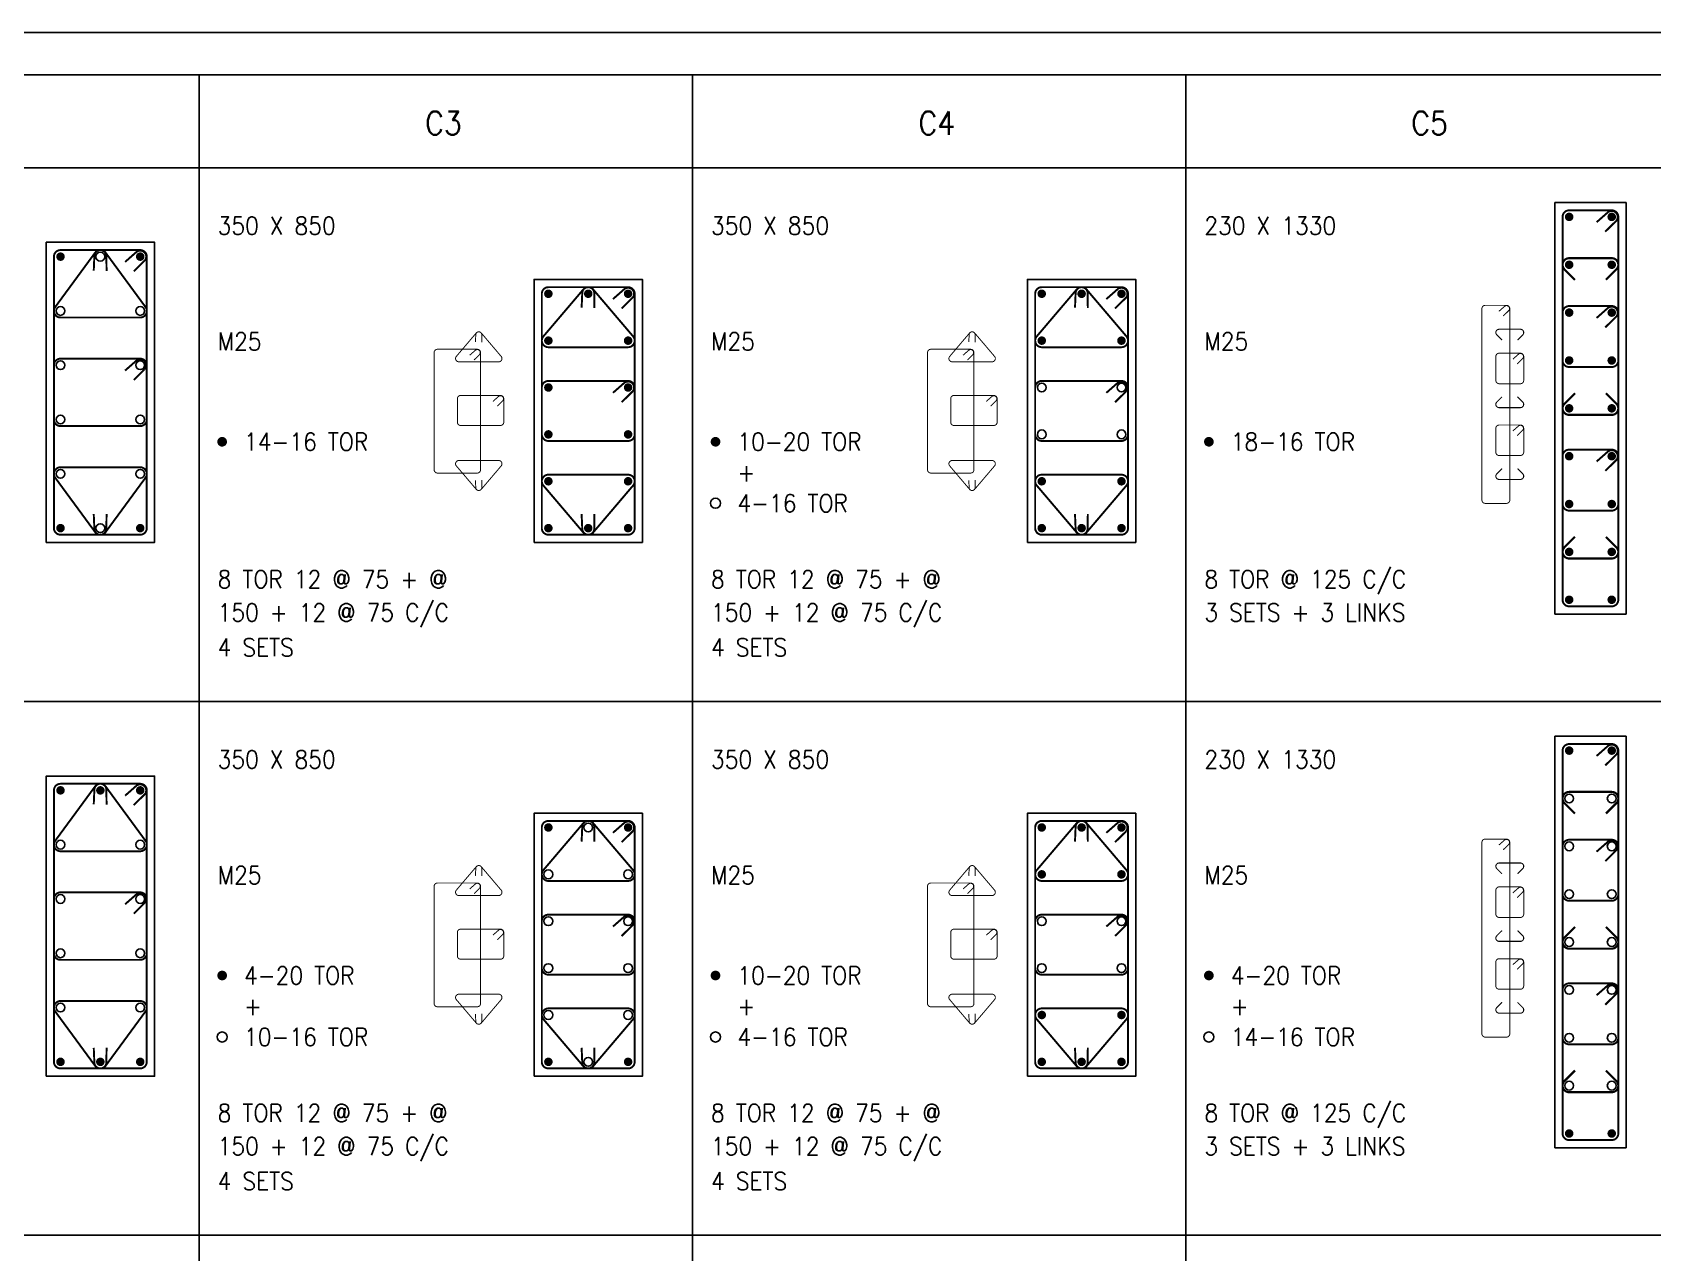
# Model space of a CAD drawing. Extents: x -200722 to 834823, y -494970 to 88783.
# Drawn here: x 244423 to 265358, y -55385 to -39610 of the extents above; entities that cross this region are included whole.
import ezdxf
from ezdxf.enums import TextEntityAlignment as Align

# ---------------------------------------------------------------- set-up
doc = ezdxf.new("R2010")
doc.units = 0
doc.header["$LTSCALE"] = 100
doc.header["$MEASUREMENT"] = 0
doc.layers.get('0').update_dxf_attribs({"linetype": 'CONTINUOUS'})
for name, color, linetype in [('5', 4, 'CONTINUOUS'), ('COL. SHED. STEEL.', 6, 'CONTINUOUS'), ('column', 240, 'CONTINUOUS'), ('STEEL', 6, 'CONTINUOUS'), ('TEXT', 2, 'CONTINUOUS')]:
    doc.layers.add(name, color=color, linetype=linetype)
doc.layers.add('9_PRINT BOUNDARY_NON PRINT', color=32, linetype='CONTINUOUS', plot=False)
doc.layers.add('9_TITLE TEXT', color=7, linetype='CONTINUOUS', lineweight=20)
doc.styles.add('ROMANS', font='romans.shx')

msp = doc.modelspace()

# ---------------------------------------------------------------- linework, layer by layer
at = {"color": 18, "true_color": 0x000000}
msp.add_lwpolyline([(223222.7, -104400.4), (314632.7, -104400.4), (314632.7, -40160.4), (223222.7, -40160.4)], close=True, dxfattribs=at)
at = {"layer": '5', "color": 7, "lineweight": -2}
for p, q in [((246576.2, -104400.4), (246576.2, -40160.4)), ((252951, -104400.4), (252951, -40160.4)), ((259325.8, -104400.4), (259325.8, -40160.4)), ((223222.7, -41360.4), (305172.7, -41360.4)), ((223222.7, -48260.4), (305172.7, -48260.4)), ((223222.7, -55160.4), (305172.7, -55160.4))]:
    msp.add_line(p, q, dxfattribs=at)
at = {"layer": '9_PRINT BOUNDARY_NON PRINT', "color": 18, "true_color": 0x000000}
msp.add_lwpolyline([(222672.7, -104950.4), (315182.7, -104950.4), (315182.7, -39610.4), (222672.7, -39610.4)], close=True, dxfattribs=at)
at = {"layer": '9_TITLE TEXT', "color": 18, "true_color": 0x000000}
msp.add_lwpolyline([(314632.7, -40160.4), (223222.7, -40160.4), (223222.7, -104400.4), (314632.7, -104400.4)], dxfattribs=at)
at = {"layer": 'COL. SHED. STEEL.', "color": 140, "linetype": 'Continuous'}
for points, const_width in [([(245231.8, -42460.4), (244718.8, -43159.7, 0.6217139), (244786.3, -43296.5), (245816.1, -43296.5, 0.6217139), (245883.6, -43159.7), (245370.6, -42460.4, 0.5176004)], 25), ([(251535.7, -42940.4), (251022.7, -43543.7, 0.6217139), (251090.1, -43680.5), (252120, -43680.5, 0.6217139), (252187.4, -43543.7), (251674.5, -42940.4, 0.5176004)], 25), ([(257910.5, -42940.4), (257397.5, -43543.7, 0.6217139), (257465, -43680.5), (258494.8, -43680.5, 0.6217139), (258562.3, -43543.7), (258049.3, -42940.4, 0.5176004)], 25), ([(264279.7, -43936.9), (264829.7, -43936.9, 0.4142136), (264914.7, -43851.9), (264914.7, -43233.1, 0.4142136), (264829.7, -43148.1), (264279.7, -43148.1, 0.4142136), (264194.7, -43233.1), (264194.7, -43851.9, 0.4142136)], 25), ([(250156.8, -43498), (249899.4, -43801, 0.6217139), (249933.1, -43869.3), (250448, -43869.3, 0.6217139), (250481.7, -43801), (250224.3, -43498, 0.4933715)], 12.5), ([(256531.6, -43498), (256274.2, -43801, 0.6217139), (256307.9, -43869.3), (256822.8, -43869.3, 0.6217139), (256856.6, -43801), (256599.1, -43498, 0.4933715)], 12.5), ([(263374.8, -44152.3), (263649.8, -44152.3, 0.4142136), (263692.3, -44109.8), (263692.3, -43800.4, 0.4142136), (263649.8, -43757.9), (263374.8, -43757.9, 0.4142136), (263332.3, -43800.4), (263332.3, -44109.8, 0.4142136)], 12.5), ([(263374.8, -45080.4), (263649.8, -45080.4, 0.4142136), (263692.3, -45037.9), (263692.3, -44728.6, 0.4142136), (263649.8, -44686.1), (263374.8, -44686.1, 0.4142136), (263332.3, -44728.6), (263332.3, -45037.9, 0.4142136)], 12.5), ([(264279.7, -45793.1), (264829.7, -45793.1, 0.4142136), (264914.7, -45708.1), (264914.7, -45089.4, 0.4142136), (264829.7, -45004.4), (264279.7, -45004.4, 0.4142136), (264194.7, -45089.4), (264194.7, -45708.1, 0.4142136)], 25), ([(250156.8, -45516.3), (249899.4, -45213.4, -0.6217139), (249933.1, -45145), (250448, -45145, -0.6217139), (250481.7, -45213.4), (250224.3, -45516.3, -0.4933715)], 12.5), ([(256531.6, -45516.3), (256274.2, -45213.4, -0.6217139), (256307.9, -45145), (256822.8, -45145, -0.6217139), (256856.6, -45213.4), (256599.1, -45516.3, -0.4933715)], 12.5), ([(245233.8, -46071.1), (244718.8, -45369.2, -0.6217139), (244786.3, -45232.5), (245816.1, -45232.5, -0.6217139), (245883.6, -45369.2), (245368.7, -46071.1, -0.4933715)], 25), ([(251537.6, -46071.1), (251022.7, -45465.2, -0.6217139), (251090.1, -45328.5), (252120, -45328.5, -0.6217139), (252187.4, -45465.2), (251672.5, -46071.1, -0.4933715)], 25), ([(257912.4, -46071.1), (257397.5, -45465.2, -0.6217139), (257465, -45328.5), (258494.8, -45328.5, -0.6217139), (258562.3, -45465.2), (258047.3, -46071.1, -0.4933715)], 25), ([(245231.8, -49360.4), (244718.8, -50059.7, 0.6217139), (244786.3, -50196.5), (245816.1, -50196.5, 0.6217139), (245883.6, -50059.7), (245370.6, -49360.4, 0.5176004)], 25), ([(251535.7, -49840.4), (251022.7, -50443.7, 0.6217139), (251090.1, -50580.5), (252120, -50580.5, 0.6217139), (252187.4, -50443.7), (251674.5, -49840.4, 0.5176004)], 25), ([(257910.5, -49840.4), (257397.5, -50443.7, 0.6217139), (257465, -50580.5), (258494.8, -50580.5, 0.6217139), (258562.3, -50443.7), (258049.3, -49840.4, 0.5176004)], 25), ([(264279.7, -50836.9), (264829.7, -50836.9, 0.4142136), (264914.7, -50751.9), (264914.7, -50133.1, 0.4142136), (264829.7, -50048.1), (264279.7, -50048.1, 0.4142136), (264194.7, -50133.1), (264194.7, -50751.9, 0.4142136)], 25), ([(250156.8, -50398), (249899.4, -50701, 0.6217139), (249933.1, -50769.3), (250448, -50769.3, 0.6217139), (250481.7, -50701), (250224.3, -50398, 0.4933715)], 12.5), ([(256531.6, -50398), (256274.2, -50701, 0.6217139), (256307.9, -50769.3), (256822.8, -50769.3, 0.6217139), (256856.6, -50701), (256599.1, -50398, 0.4933715)], 12.5), ([(263374.8, -51052.3), (263649.8, -51052.3, 0.4142136), (263692.3, -51009.8), (263692.3, -50700.4, 0.4142136), (263649.8, -50657.9), (263374.8, -50657.9, 0.4142136), (263332.3, -50700.4), (263332.3, -51009.8, 0.4142136)], 12.5), ([(263374.8, -51980.4), (263649.8, -51980.4, 0.4142136), (263692.3, -51937.9), (263692.3, -51628.6, 0.4142136), (263649.8, -51586.1), (263374.8, -51586.1, 0.4142136), (263332.3, -51628.6), (263332.3, -51937.9, 0.4142136)], 12.5), ([(264279.7, -52693.1), (264829.7, -52693.1, 0.4142136), (264914.7, -52608.1), (264914.7, -51989.4, 0.4142136), (264829.7, -51904.4), (264279.7, -51904.4, 0.4142136), (264194.7, -51989.4), (264194.7, -52608.1, 0.4142136)], 25), ([(245233.8, -52971.1), (244718.8, -52269.2, -0.6217139), (244786.3, -52132.5), (245816.1, -52132.5, -0.6217139), (245883.6, -52269.2), (245368.7, -52971.1, -0.4933715)], 25), ([(250156.8, -52416.3), (249899.4, -52113.4, -0.6217139), (249933.1, -52045), (250448, -52045, -0.6217139), (250481.7, -52113.4), (250224.3, -52416.3, -0.4933715)], 12.5), ([(256531.6, -52416.3), (256274.2, -52113.4, -0.6217139), (256307.9, -52045), (256822.8, -52045, -0.6217139), (256856.6, -52113.4), (256599.1, -52416.3, -0.4933715)], 12.5), ([(251537.6, -52971.1), (251022.7, -52365.2, -0.6217139), (251090.1, -52228.5), (252120, -52228.5, -0.6217139), (252187.4, -52365.2), (251672.5, -52971.1, -0.4933715)], 25), ([(257912.4, -52971.1), (257397.5, -52365.2, -0.6217139), (257465, -52228.5), (258494.8, -52228.5, -0.6217139), (258562.3, -52365.2), (258047.3, -52971.1, -0.4933715)], 25)]:
    msp.add_lwpolyline(points, format="xyb", close=True, dxfattribs=dict(at, const_width=const_width))
for points, const_width in [([(245381.8, -42693.8), (245378.2, -42493.9, 0.9275277), (245223.9, -42498.1), (245215.8, -42690.9)], 25), ([(251685.6, -43173.8), (251682, -42973.9, 0.9275277), (251527.8, -42978.1), (251519.7, -43170.9)], 25), ([(258060.4, -43173.8), (258056.8, -42973.9, 0.9275277), (257902.6, -42978.1), (257894.5, -43170.9)], 25), ([(264746.5, -43424), (264888.6, -43283.3, 0.9275277), (264779, -43174.7), (264634, -43302)], 25), ([(250230.8, -43616), (250229, -43516, 0.9275277), (250151.9, -43518.2), (250147.9, -43614.6)], 12.5), ([(256605.7, -43616), (256603.9, -43516, 0.9275277), (256526.7, -43518.2), (256522.7, -43614.6)], 12.5), ([(263608.2, -43895.9), (263679.3, -43825.5, 0.9275277), (263624.5, -43771.2), (263552, -43834.9)], 12.5), ([(263608.2, -44824), (263679.3, -44753.7, 0.9275277), (263624.5, -44699.3), (263552, -44763)], 12.5), ([(264746.5, -45280.2), (264888.6, -45139.5, 0.9275277), (264779, -45030.9), (264634, -45158.3)], 25), ([(250230.8, -45398.3), (250229, -45498.3, -0.9275277), (250151.9, -45496.2), (250147.9, -45399.8)], 12.5), ([(256605.7, -45398.3), (256603.9, -45498.3, -0.9275277), (256526.7, -45496.2), (256522.7, -45399.8)], 12.5), ([(245381.8, -45835.1), (245378.2, -46035, -0.9275277), (245223.9, -46030.8), (245215.8, -45838)], 25), ([(251685.6, -45835.1), (251682, -46035, -0.9275277), (251527.8, -46030.8), (251519.7, -45838)], 25), ([(258060.4, -45835.1), (258056.8, -46035, -0.9275277), (257902.6, -46030.8), (257894.5, -45838)], 25), ([(245381.8, -49593.8), (245378.2, -49393.9, 0.9275277), (245223.9, -49398.1), (245215.8, -49590.9)], 25), ([(251685.6, -50073.8), (251682, -49873.9, 0.9275277), (251527.8, -49878.1), (251519.7, -50070.9)], 25), ([(258060.4, -50073.8), (258056.8, -49873.9, 0.9275277), (257902.6, -49878.1), (257894.5, -50070.9)], 25), ([(264746.5, -50324), (264888.6, -50183.3, 0.9275277), (264779, -50074.7), (264634, -50202)], 25), ([(250230.8, -50516), (250229, -50416, 0.9275277), (250151.9, -50418.2), (250147.9, -50514.6)], 12.5), ([(256605.7, -50516), (256603.9, -50416, 0.9275277), (256526.7, -50418.2), (256522.7, -50514.6)], 12.5), ([(263608.2, -50795.9), (263679.3, -50725.5, 0.9275277), (263624.5, -50671.2), (263552, -50734.9)], 12.5), ([(263608.2, -51724), (263679.3, -51653.7, 0.9275277), (263624.5, -51599.3), (263552, -51663)], 12.5), ([(264746.5, -52180.2), (264888.6, -52039.5, 0.9275277), (264779, -51930.9), (264634, -52058.3)], 25), ([(250230.8, -52298.3), (250229, -52398.3, -0.9275277), (250151.9, -52396.2), (250147.9, -52299.8)], 12.5), ([(256605.7, -52298.3), (256603.9, -52398.3, -0.9275277), (256526.7, -52396.2), (256522.7, -52299.8)], 12.5), ([(245381.8, -52735.1), (245378.2, -52935, -0.9275277), (245223.9, -52930.8), (245215.8, -52738)], 25), ([(251685.6, -52735.1), (251682, -52935, -0.9275277), (251527.8, -52930.8), (251519.7, -52738)], 25), ([(258060.4, -52735.1), (258056.8, -52935, -0.9275277), (257902.6, -52930.8), (257894.5, -52738)], 25)]:
    msp.add_lwpolyline(points, format="xyb", dxfattribs=dict(at, const_width=const_width))
at = {"layer": 'column', "color": 4, "linetype": 'Continuous'}
for points in [[(264094.7, -47130.6), (265014.7, -47130.6), (265014.7, -41810.6), (264094.7, -41810.6)], [(244601.2, -46204.5), (246001.2, -46204.5), (246001.2, -42324.5), (244601.2, -42324.5)], [(250905.1, -46204.5), (252305.1, -46204.5), (252305.1, -42804.5), (250905.1, -42804.5)], [(257279.9, -46204.5), (258679.9, -46204.5), (258679.9, -42804.5), (257279.9, -42804.5)], [(264094.7, -54030.6), (265014.7, -54030.6), (265014.7, -48710.6), (264094.7, -48710.6)], [(244601.2, -53104.5), (246001.2, -53104.5), (246001.2, -49224.5), (244601.2, -49224.5)], [(250905.1, -53104.5), (252305.1, -53104.5), (252305.1, -49704.5), (250905.1, -49704.5)], [(257279.9, -53104.5), (258679.9, -53104.5), (258679.9, -49704.5), (257279.9, -49704.5)]]:
    msp.add_lwpolyline(points, close=True, dxfattribs=at)
at = {"layer": 'STEEL', "color": 18, "true_color": 0x000000}
for points, const_width in [([(264279.7, -47030.6), (264829.7, -47030.6, 0.4142136), (264914.7, -46945.6), (264914.7, -41995.6, 0.4142136), (264829.7, -41910.6), (264279.7, -41910.6, 0.4142136), (264194.7, -41995.6), (264194.7, -46945.6, 0.4142136)], 25), ([(244786.2, -46104.5), (245816.2, -46104.5, 0.4142136), (245901.2, -46019.5), (245901.2, -42509.5, 0.4142136), (245816.2, -42424.5), (244786.2, -42424.5, 0.4142136), (244701.2, -42509.5), (244701.2, -46019.5, 0.4142136)], 25), ([(251090.1, -46104.5), (252120.1, -46104.5, 0.4142136), (252205.1, -46019.5), (252205.1, -42989.5, 0.4142136), (252120.1, -42904.5), (251090.1, -42904.5, 0.4142136), (251005.1, -42989.5), (251005.1, -46019.5, 0.4142136)], 25), ([(257464.9, -46104.5), (258494.9, -46104.5, 0.4142136), (258579.9, -46019.5), (258579.9, -42989.5, 0.4142136), (258494.9, -42904.5), (257464.9, -42904.5, 0.4142136), (257379.9, -42989.5), (257379.9, -46019.5, 0.4142136)], 25), ([(263194.8, -45699.2), (263469.8, -45699.2, 0.4142136), (263512.3, -45656.7), (263512.3, -43181.7, 0.4142136), (263469.8, -43139.2), (263194.8, -43139.2, 0.4142136), (263152.3, -43181.7), (263152.3, -45656.7, 0.4142136)], 12.5), ([(249656.4, -45307.2), (250171.4, -45307.2, 0.4142136), (250213.9, -45264.7), (250213.9, -43749.7, 0.4142136), (250171.4, -43707.2), (249656.4, -43707.2, 0.4142136), (249613.9, -43749.7), (249613.9, -45264.7, 0.4142136)], 12.5), ([(256031.2, -45307.2), (256546.2, -45307.2, 0.4142136), (256588.7, -45264.7), (256588.7, -43749.7, 0.4142136), (256546.2, -43707.2), (256031.2, -43707.2, 0.4142136), (255988.7, -43749.7), (255988.7, -45264.7, 0.4142136)], 12.5), ([(246843.6, -44902.9, 1), (246906.1, -44902.9, 1)], 62.5), ([(253218.4, -44902.9, 1), (253280.9, -44902.9, 1)], 62.5), ([(259593.2, -44902.9, 1), (259655.7, -44902.9, 1)], 62.5), ([(264279.7, -53930.6), (264829.7, -53930.6, 0.4142136), (264914.7, -53845.6), (264914.7, -48895.6, 0.4142136), (264829.7, -48810.6), (264279.7, -48810.6, 0.4142136), (264194.7, -48895.6), (264194.7, -53845.6, 0.4142136)], 25), ([(244786.2, -53004.5), (245816.2, -53004.5, 0.4142136), (245901.2, -52919.5), (245901.2, -49409.5, 0.4142136), (245816.2, -49324.5), (244786.2, -49324.5, 0.4142136), (244701.2, -49409.5), (244701.2, -52919.5, 0.4142136)], 25), ([(251090.1, -53004.5), (252120.1, -53004.5, 0.4142136), (252205.1, -52919.5), (252205.1, -49889.5, 0.4142136), (252120.1, -49804.5), (251090.1, -49804.5, 0.4142136), (251005.1, -49889.5), (251005.1, -52919.5, 0.4142136)], 25), ([(257464.9, -53004.5), (258494.9, -53004.5, 0.4142136), (258579.9, -52919.5), (258579.9, -49889.5, 0.4142136), (258494.9, -49804.5), (257464.9, -49804.5, 0.4142136), (257379.9, -49889.5), (257379.9, -52919.5, 0.4142136)], 25), ([(263194.8, -52599.2), (263469.8, -52599.2, 0.4142136), (263512.3, -52556.7), (263512.3, -50081.7, 0.4142136), (263469.8, -50039.2), (263194.8, -50039.2, 0.4142136), (263152.3, -50081.7), (263152.3, -52556.7, 0.4142136)], 12.5), ([(249656.4, -52207.2), (250171.4, -52207.2, 0.4142136), (250213.9, -52164.7), (250213.9, -50649.7, 0.4142136), (250171.4, -50607.2), (249656.4, -50607.2, 0.4142136), (249613.9, -50649.7), (249613.9, -52164.7, 0.4142136)], 12.5), ([(256031.2, -52207.2), (256546.2, -52207.2, 0.4142136), (256588.7, -52164.7), (256588.7, -50649.7, 0.4142136), (256546.2, -50607.2), (256031.2, -50607.2, 0.4142136), (255988.7, -50649.7), (255988.7, -52164.7, 0.4142136)], 12.5), ([(246843.6, -51802.9, 1), (246906.1, -51802.9, 1)], 62.5), ([(253218.4, -51802.9, 1), (253280.9, -51802.9, 1)], 62.5), ([(259593.2, -51802.9, 1), (259655.7, -51802.9, 1)], 62.5)]:
    msp.add_lwpolyline(points, format="xyb", close=True, dxfattribs=dict(at, const_width=const_width))
at = {"layer": 'STEEL', "color": 18, "linetype": 'Continuous', "true_color": 0x000000, "const_width": 55}
for points in [[(264279.7, -41968.1, -1), (264279.7, -42023.1, -1)], [(264829.7, -41968.1, 1), (264829.7, -42023.1, 1)], [(244786.2, -42482, -1), (244786.2, -42537, -1)], [(245816.2, -42482, 1), (245816.2, -42537, 1)], [(264279.7, -42641.9, 1), (264279.7, -42586.9, 1)], [(264829.7, -42641.9, -1), (264829.7, -42586.9, -1)], [(251090.1, -42962, -1), (251090.1, -43017, -1)], [(251605.1, -42962, 1), (251605.1, -43017, 1)], [(252120.1, -42962, 1), (252120.1, -43017, 1)], [(257464.9, -42962, -1), (257464.9, -43017, -1)], [(257979.9, -42962, 1), (257979.9, -43017, 1)], [(258494.9, -42962, 1), (258494.9, -43017, 1)], [(264279.7, -43260.6, 1), (264279.7, -43205.6, 1)], [(264829.7, -43260.6, -1), (264829.7, -43205.6, -1)], [(251090.1, -43568, -1), (251090.1, -43623, -1)], [(252120.1, -43568, 1), (252120.1, -43623, 1)], [(257464.9, -43568, -1), (257464.9, -43623, -1)], [(258494.9, -43568, 1), (258494.9, -43623, 1)], [(264279.7, -43879.4, 1), (264279.7, -43824.4, 1)], [(264829.7, -43879.4, -1), (264829.7, -43824.4, -1)], [(251090.1, -44174, -1), (251090.1, -44229, -1)], [(252120.1, -44174, 1), (252120.1, -44229, 1)], [(264279.7, -44498.1, 1), (264279.7, -44443.1, 1)], [(264829.7, -44498.1, -1), (264829.7, -44443.1, -1)], [(251090.1, -44780, -1), (251090.1, -44835, -1)], [(252120.1, -44780, 1), (252120.1, -44835, 1)], [(264279.7, -45116.9, 1), (264279.7, -45061.9, 1)], [(264829.7, -45116.9, -1), (264829.7, -45061.9, -1)], [(251090.1, -45386, -1), (251090.1, -45441, -1)], [(252120.1, -45386, 1), (252120.1, -45441, 1)], [(257464.9, -45386, -1), (257464.9, -45441, -1)], [(258494.9, -45386, 1), (258494.9, -45441, 1)], [(264279.7, -45735.6, 1), (264279.7, -45680.6, 1)], [(264829.7, -45735.6, -1), (264829.7, -45680.6, -1)], [(244786.2, -46047, 1), (244786.2, -45992, 1)], [(245816.2, -46047, -1), (245816.2, -45992, -1)], [(251090.1, -46047, 1), (251090.1, -45992, 1)], [(251605.1, -46047, -1), (251605.1, -45992, -1)], [(252120.1, -46047, -1), (252120.1, -45992, -1)], [(257464.9, -46047, 1), (257464.9, -45992, 1)], [(257979.9, -46047, -1), (257979.9, -45992, -1)], [(258494.9, -46047, -1), (258494.9, -45992, -1)], [(264279.7, -46354.4, 1), (264279.7, -46299.4, 1)], [(264829.7, -46354.4, -1), (264829.7, -46299.4, -1)], [(264279.7, -46973.1, 1), (264279.7, -46918.1, 1)], [(264829.7, -46973.1, -1), (264829.7, -46918.1, -1)], [(264279.7, -48868.1, -1), (264279.7, -48923.1, -1)], [(264829.7, -48868.1, 1), (264829.7, -48923.1, 1)], [(244786.2, -49382, -1), (244786.2, -49437, -1)], [(245301.2, -49382, 1), (245301.2, -49437, 1)], [(245816.2, -49382, 1), (245816.2, -49437, 1)], [(251090.1, -49862, -1), (251090.1, -49917, -1)], [(252120.1, -49862, 1), (252120.1, -49917, 1)], [(257464.9, -49862, -1), (257464.9, -49917, -1)], [(257979.9, -49862, 1), (257979.9, -49917, 1)], [(258494.9, -49862, 1), (258494.9, -49917, 1)], [(257464.9, -50468, -1), (257464.9, -50523, -1)], [(258494.9, -50468, 1), (258494.9, -50523, 1)], [(257464.9, -52286, -1), (257464.9, -52341, -1)], [(258494.9, -52286, 1), (258494.9, -52341, 1)], [(244786.2, -52947, 1), (244786.2, -52892, 1)], [(245301.2, -52947, -1), (245301.2, -52892, -1)], [(245816.2, -52947, -1), (245816.2, -52892, -1)], [(251090.1, -52947, 1), (251090.1, -52892, 1)], [(252120.1, -52947, -1), (252120.1, -52892, -1)], [(257464.9, -52947, 1), (257464.9, -52892, 1)], [(257979.9, -52947, -1), (257979.9, -52892, -1)], [(258494.9, -52947, -1), (258494.9, -52892, -1)], [(264279.7, -53873.1, 1), (264279.7, -53818.1, 1)], [(264829.7, -53873.1, -1), (264829.7, -53818.1, -1)]]:
    msp.add_lwpolyline(points, format="xyb", close=True, dxfattribs=at)
at = {"layer": 'STEEL', "color": 18, "true_color": 0x000000}
for points, const_width in [([(264746.5, -42186.5), (264888.6, -42045.8, 0.9275277), (264779, -41937.2), (264634, -42064.5)], 25), ([(245733, -42700.3), (245875.1, -42559.6, 0.9275277), (245765.5, -42451), (245620.5, -42578.4)], 25), ([(252036.9, -43180.3), (252178.9, -43039.6, 0.9275277), (252069.3, -42931), (251924.3, -43058.4)], 25), ([(258411.7, -43180.3), (258553.8, -43039.6, 0.9275277), (258444.2, -42931), (258299.2, -43058.4)], 25), ([(263428.2, -43277.1), (263499.3, -43206.8, 0.9275277), (263444.5, -43152.5), (263372, -43216.1)], 12.5), ([(250129.8, -43845.1), (250200.8, -43774.8, 0.9275277), (250146, -43720.4), (250073.5, -43784.1)], 12.5), ([(256504.6, -43845.1), (256575.6, -43774.8, 0.9275277), (256520.8, -43720.4), (256448.3, -43784.1)], 12.5), ([(264746.5, -49086.5), (264888.6, -48945.8, 0.9275277), (264779, -48837.2), (264634, -48964.5)], 25), ([(245733, -49600.3), (245875.1, -49459.6, 0.9275277), (245765.5, -49351), (245620.5, -49478.4)], 25), ([(252036.9, -50080.3), (252178.9, -49939.6, 0.9275277), (252069.3, -49831), (251924.3, -49958.4)], 25), ([(258411.7, -50080.3), (258553.8, -49939.6, 0.9275277), (258444.2, -49831), (258299.2, -49958.4)], 25), ([(263428.2, -50177.1), (263499.3, -50106.8, 0.9275277), (263444.5, -50052.5), (263372, -50116.1)], 12.5), ([(250129.8, -50745.1), (250200.8, -50674.8, 0.9275277), (250146, -50620.4), (250073.5, -50684.1)], 12.5), ([(256504.6, -50745.1), (256575.6, -50674.8, 0.9275277), (256520.8, -50620.4), (256448.3, -50684.1)], 12.5)]:
    msp.add_lwpolyline(points, format="xyb", dxfattribs=dict(at, const_width=const_width))
at = {"layer": 'STEEL', "color": 40}
for points in [[(264354.7, -42809.5, 28, 28, 0), (264219.6, -42674.5, 28, 28, -0.6681786), (264279.7, -42529.4, 28, 28, 0), (264829.7, -42529.4, 28, 28, -0.6681786), (264889.8, -42674.5, 28, 28, 0), (264754.7, -42809.5, 0, 0, 0)], [(263412.3, -43588.6, 14, 14, 0), (263344.8, -43521.1, 14, 14, -0.6681786), (263374.8, -43448.6, 14, 14, 0), (263649.8, -43448.6, 14, 14, -0.6681786), (263679.9, -43521.1, 14, 14, 0), (263612.3, -43588.6, 0, 0, 0)], [(263412.3, -44321.6, 14, 14, 0), (263344.8, -44389.1, 14, 14, 0.6681786), (263374.8, -44461.7, 14, 14, 0), (263649.8, -44461.7, 14, 14, 0.6681786), (263679.9, -44389.1, 14, 14, 0), (263612.3, -44321.6, 0, 0, 0)], [(264354.7, -44275.4, 28, 28, 0), (264219.6, -44410.5, 28, 28, 0.6681786), (264279.7, -44555.6, 28, 28, 0), (264829.7, -44555.6, 28, 28, 0.6681786), (264889.8, -44410.5, 28, 28, 0), (264754.7, -44275.4, 0, 0, 0)], [(263412.3, -45249.7, 14, 14, 0), (263344.8, -45317.3, 14, 14, 0.6681786), (263374.8, -45389.8, 14, 14, 0), (263649.8, -45389.8, 14, 14, 0.6681786), (263679.9, -45317.3, 14, 14, 0), (263612.3, -45249.7, 0, 0, 0)], [(264354.7, -46131.7, 28, 28, 0), (264219.6, -46266.7, 28, 28, 0.6681786), (264279.7, -46411.9, 28, 28, 0), (264829.7, -46411.9, 28, 28, 0.6681786), (264889.8, -46266.7, 28, 28, 0), (264754.7, -46131.7, 0, 0, 0)], [(264354.7, -49709.5, 28, 28, 0), (264219.6, -49574.5, 28, 28, -0.6681786), (264279.7, -49429.4, 28, 28, 0), (264829.7, -49429.4, 28, 28, -0.6681786), (264889.8, -49574.5, 28, 28, 0), (264754.7, -49709.5, 0, 0, 0)], [(263412.3, -50488.6, 14, 14, 0), (263344.8, -50421.1, 14, 14, -0.6681786), (263374.8, -50348.6, 14, 14, 0), (263649.8, -50348.6, 14, 14, -0.6681786), (263679.9, -50421.1, 14, 14, 0), (263612.3, -50488.6, 0, 0, 0)], [(263412.3, -51221.6, 14, 14, 0), (263344.8, -51289.1, 14, 14, 0.6681786), (263374.8, -51361.7, 14, 14, 0), (263649.8, -51361.7, 14, 14, 0.6681786), (263679.9, -51289.1, 14, 14, 0), (263612.3, -51221.6, 0, 0, 0)], [(264354.7, -51175.4, 28, 28, 0), (264219.6, -51310.5, 28, 28, 0.6681786), (264279.7, -51455.6, 28, 28, 0), (264829.7, -51455.6, 28, 28, 0.6681786), (264889.8, -51310.5, 28, 28, 0), (264754.7, -51175.4, 0, 0, 0)], [(263412.3, -52149.7, 14, 14, 0), (263344.8, -52217.3, 14, 14, 0.6681786), (263374.8, -52289.8, 14, 14, 0), (263649.8, -52289.8, 14, 14, 0.6681786), (263679.9, -52217.3, 14, 14, 0), (263612.3, -52149.7, 0, 0, 0)], [(264354.7, -53031.7, 28, 28, 0), (264219.6, -53166.7, 28, 28, 0.6681786), (264279.7, -53311.9, 28, 28, 0), (264829.7, -53311.9, 28, 28, 0.6681786), (264889.8, -53166.7, 28, 28, 0), (264754.7, -53031.7, 0, 0, 0)]]:
    msp.add_lwpolyline(points, format="xyseb", dxfattribs=at)
for points, const_width in [([(244786.2, -43828.5), (245816.2, -43828.5, -0.4142136), (245901.2, -43913.5), (245901.2, -44615.5, -0.4142136), (245816.2, -44700.5), (244786.2, -44700.5, -0.4142136), (244701.2, -44615.5), (244701.2, -43913.5, -0.4142136)], 25), ([(251090.1, -44116.5), (252120.1, -44116.5, -0.4142136), (252205.1, -44201.5), (252205.1, -44807.5, -0.4142136), (252120.1, -44892.5), (251090.1, -44892.5, -0.4142136), (251005.1, -44807.5), (251005.1, -44201.5, -0.4142136)], 25), ([(257464.9, -44116.5), (258494.9, -44116.5, -0.4142136), (258579.9, -44201.5), (258579.9, -44807.5, -0.4142136), (258494.9, -44892.5), (257464.9, -44892.5, -0.4142136), (257379.9, -44807.5), (257379.9, -44201.5, -0.4142136)], 25), ([(249956.4, -44304.1), (250471.4, -44304.1, -0.4142136), (250513.9, -44346.6), (250513.9, -44649.6, -0.4142136), (250471.4, -44692.1), (249956.4, -44692.1, -0.4142136), (249913.9, -44649.6), (249913.9, -44346.6, -0.4142136)], 12.5), ([(256331.2, -44304.1), (256846.2, -44304.1, -0.4142136), (256888.7, -44346.6), (256888.7, -44649.6, -0.4142136), (256846.2, -44692.1), (256331.2, -44692.1, -0.4142136), (256288.7, -44649.6), (256288.7, -44346.6, -0.4142136)], 12.5), ([(244786.2, -50728.5), (245816.2, -50728.5, -0.4142136), (245901.2, -50813.5), (245901.2, -51515.5, -0.4142136), (245816.2, -51600.5), (244786.2, -51600.5, -0.4142136), (244701.2, -51515.5), (244701.2, -50813.5, -0.4142136)], 25), ([(251090.1, -51016.5), (252120.1, -51016.5, -0.4142136), (252205.1, -51101.5), (252205.1, -51707.5, -0.4142136), (252120.1, -51792.5), (251090.1, -51792.5, -0.4142136), (251005.1, -51707.5), (251005.1, -51101.5, -0.4142136)], 25), ([(257464.9, -51016.5), (258494.9, -51016.5, -0.4142136), (258579.9, -51101.5), (258579.9, -51707.5, -0.4142136), (258494.9, -51792.5), (257464.9, -51792.5, -0.4142136), (257379.9, -51707.5), (257379.9, -51101.5, -0.4142136)], 25), ([(249956.4, -51204.1), (250471.4, -51204.1, -0.4142136), (250513.9, -51246.6), (250513.9, -51549.6, -0.4142136), (250471.4, -51592.1), (249956.4, -51592.1, -0.4142136), (249913.9, -51549.6), (249913.9, -51246.6, -0.4142136)], 12.5), ([(256331.2, -51204.1), (256846.2, -51204.1, -0.4142136), (256888.7, -51246.6), (256888.7, -51549.6, -0.4142136), (256846.2, -51592.1), (256331.2, -51592.1, -0.4142136), (256288.7, -51549.6), (256288.7, -51246.6, -0.4142136)], 12.5)]:
    msp.add_lwpolyline(points, format="xyb", close=True, dxfattribs=dict(at, const_width=const_width))
for points, const_width in [([(245733, -44104.3), (245875.1, -43963.6, 0.9275277), (245765.5, -43855), (245620.5, -43982.4)], 25), ([(252036.9, -44392.3), (252178.9, -44251.6, 0.9275277), (252069.3, -44143), (251924.3, -44270.4)], 25), ([(258411.7, -44392.3), (258553.8, -44251.6, 0.9275277), (258444.2, -44143), (258299.2, -44270.4)], 25), ([(250429.8, -44442), (250500.8, -44371.7, 0.9275277), (250446, -44317.4), (250373.5, -44381.1)], 12.5), ([(256804.6, -44442), (256875.6, -44371.7, 0.9275277), (256820.8, -44317.4), (256748.3, -44381.1)], 12.5), ([(245733, -51004.3), (245875.1, -50863.6, 0.9275277), (245765.5, -50755), (245620.5, -50882.4)], 25), ([(252036.9, -51292.3), (252178.9, -51151.6, 0.9275277), (252069.3, -51043), (251924.3, -51170.4)], 25), ([(258411.7, -51292.3), (258553.8, -51151.6, 0.9275277), (258444.2, -51043), (258299.2, -51170.4)], 25), ([(250429.8, -51342), (250500.8, -51271.7, 0.9275277), (250446, -51217.4), (250373.5, -51281.1)], 12.5), ([(256804.6, -51342), (256875.6, -51271.7, 0.9275277), (256820.8, -51217.4), (256748.3, -51281.1)], 12.5)]:
    msp.add_lwpolyline(points, format="xyb", dxfattribs=dict(at, const_width=const_width))
at = {"layer": 'STEEL', "color": 0}
for centre, radius in [((245301.2, -42509.5), 57), ((244786.2, -43211.5), 57), ((245816.2, -43211.5), 57), ((244786.2, -43913.5), 57), ((245816.2, -43913.5), 57), ((257464.9, -44201.5), 57), ((258494.9, -44201.5), 57), ((244786.2, -44615.5), 57), ((245816.2, -44615.5), 57), ((257464.9, -44807.5), 57), ((258494.9, -44807.5), 57), ((244786.2, -45317.5), 57), ((245816.2, -45317.5), 57), ((253249.7, -45697.9), 65.3), ((245301.2, -46019.3), 57), ((264279.7, -49514.4), 57), ((264829.7, -49514.4), 57), ((251605.1, -49889.5), 57), ((244786.2, -50111.5), 57), ((245816.2, -50111.5), 57), ((264279.7, -50133.1), 57), ((264829.7, -50133.1), 57), ((251090.1, -50495.5), 57), ((252120.1, -50495.5), 57), ((244786.2, -50813.5), 57), ((245816.2, -50813.5), 57), ((264279.7, -50751.9), 57), ((264829.7, -50751.9), 57), ((251090.1, -51101.5), 57), ((252120.1, -51101.5), 57), ((257464.9, -51101.5), 57), ((258494.9, -51101.5), 57), ((244786.2, -51515.5), 57), ((245816.2, -51515.5), 57), ((264279.7, -51370.6), 57), ((264829.7, -51370.6), 57), ((251090.1, -51707.5), 57), ((252120.1, -51707.5), 57), ((257464.9, -51707.5), 57), ((258494.9, -51707.5), 57), ((264279.7, -51989.4), 57), ((264829.7, -51989.4), 57), ((244786.2, -52217.5), 57), ((245816.2, -52217.5), 57), ((251090.1, -52313.5), 57), ((252120.1, -52313.5), 57), ((246874.8, -52597.9), 65.3), ((253249.7, -52597.9), 65.3), ((259624.5, -52597.9), 65.3), ((264279.7, -52608.1), 57), ((264829.7, -52608.1), 57), ((251605.1, -52919.3), 57), ((264279.7, -53226.9), 57), ((264829.7, -53226.9), 57)]:
    msp.add_circle(centre, radius, dxfattribs=at)

# ---------------------------------------------------------------- texts
at = {"layer": 'TEXT', "color": 18, "ltscale": 5, "true_color": 0x000000, "style": 'ROMANS', "width": 0.9}
for s, p in [('C3', (249734.8, -40783)), ('C4', (256109.7, -40783)), ('C5', (262476.1, -40783))]:
    msp.add_text(s, height=300, dxfattribs=at).set_placement(p, align=Align.MIDDLE)
for s, p in [('350 X 850', (246816.4, -42110.4)), ('350 X 850', (253191.2, -42110.4)), ('230 X 1330', (259566.1, -42110.4)), ('M25', (246816.4, -43605.4)), ('M25', (253191.2, -43605.4)), ('M25', (259566.1, -43605.4)), ('14-16 TOR', (247158.1, -44902.9)), ('10-20 TOR', (253532.9, -44902.9)), ('18-16 TOR', (259907.7, -44902.9)), ('+', (253532.9, -45300.4)), ('4-16 TOR', (253532.9, -45697.9)), ('8 TOR 12 @ 75 + @ ', (246816.4, -46680.4)), ('8 TOR 12 @ 75 + @ ', (253191.2, -46680.4)), ('8 TOR @ 125 C/C', (259566.1, -46680.4)), ('150 + 12 @ 75 C/C', (246816.4, -47110)), ('150 + 12 @ 75 C/C', (253191.2, -47110)), ('3 SETS + 3 LINKS', (259566.1, -47110)), ('4 SETS', (246816.4, -47560.5)), ('4 SETS', (253191.2, -47560.5)), ('350 X 850', (246816.4, -49010.4)), ('350 X 850', (253191.2, -49010.4)), ('230 X 1330', (259566.1, -49010.4)), ('M25', (246816.4, -50505.4)), ('M25', (253191.2, -50505.4)), ('M25', (259566.1, -50505.4)), ('4-20 TOR', (247158.1, -51802.9)), ('10-20 TOR', (253532.9, -51802.9)), ('4-20 TOR', (259907.7, -51802.9)), ('+', (247158.1, -52200.4)), ('+', (253532.9, -52200.4)), ('+', (259907.7, -52200.4)), ('10-16 TOR', (247158.1, -52597.9)), ('4-16 TOR', (253532.9, -52597.9)), ('14-16 TOR', (259907.7, -52597.9)), ('8 TOR 12 @ 75 + @ ', (246816.4, -53580.4)), ('8 TOR 12 @ 75 + @ ', (253191.2, -53580.4)), ('8 TOR @ 125 C/C', (259566.1, -53580.4)), ('150 + 12 @ 75 C/C', (246816.4, -54010)), ('150 + 12 @ 75 C/C', (253191.2, -54010)), ('3 SETS + 3 LINKS', (259566.1, -54010)), ('4 SETS', (246816.4, -54460.5)), ('4 SETS', (253191.2, -54460.5))]:
    msp.add_text(s, height=230, dxfattribs=at).set_placement(p, align=Align.MIDDLE_LEFT)

doc.saveas('drawing.dxf')
